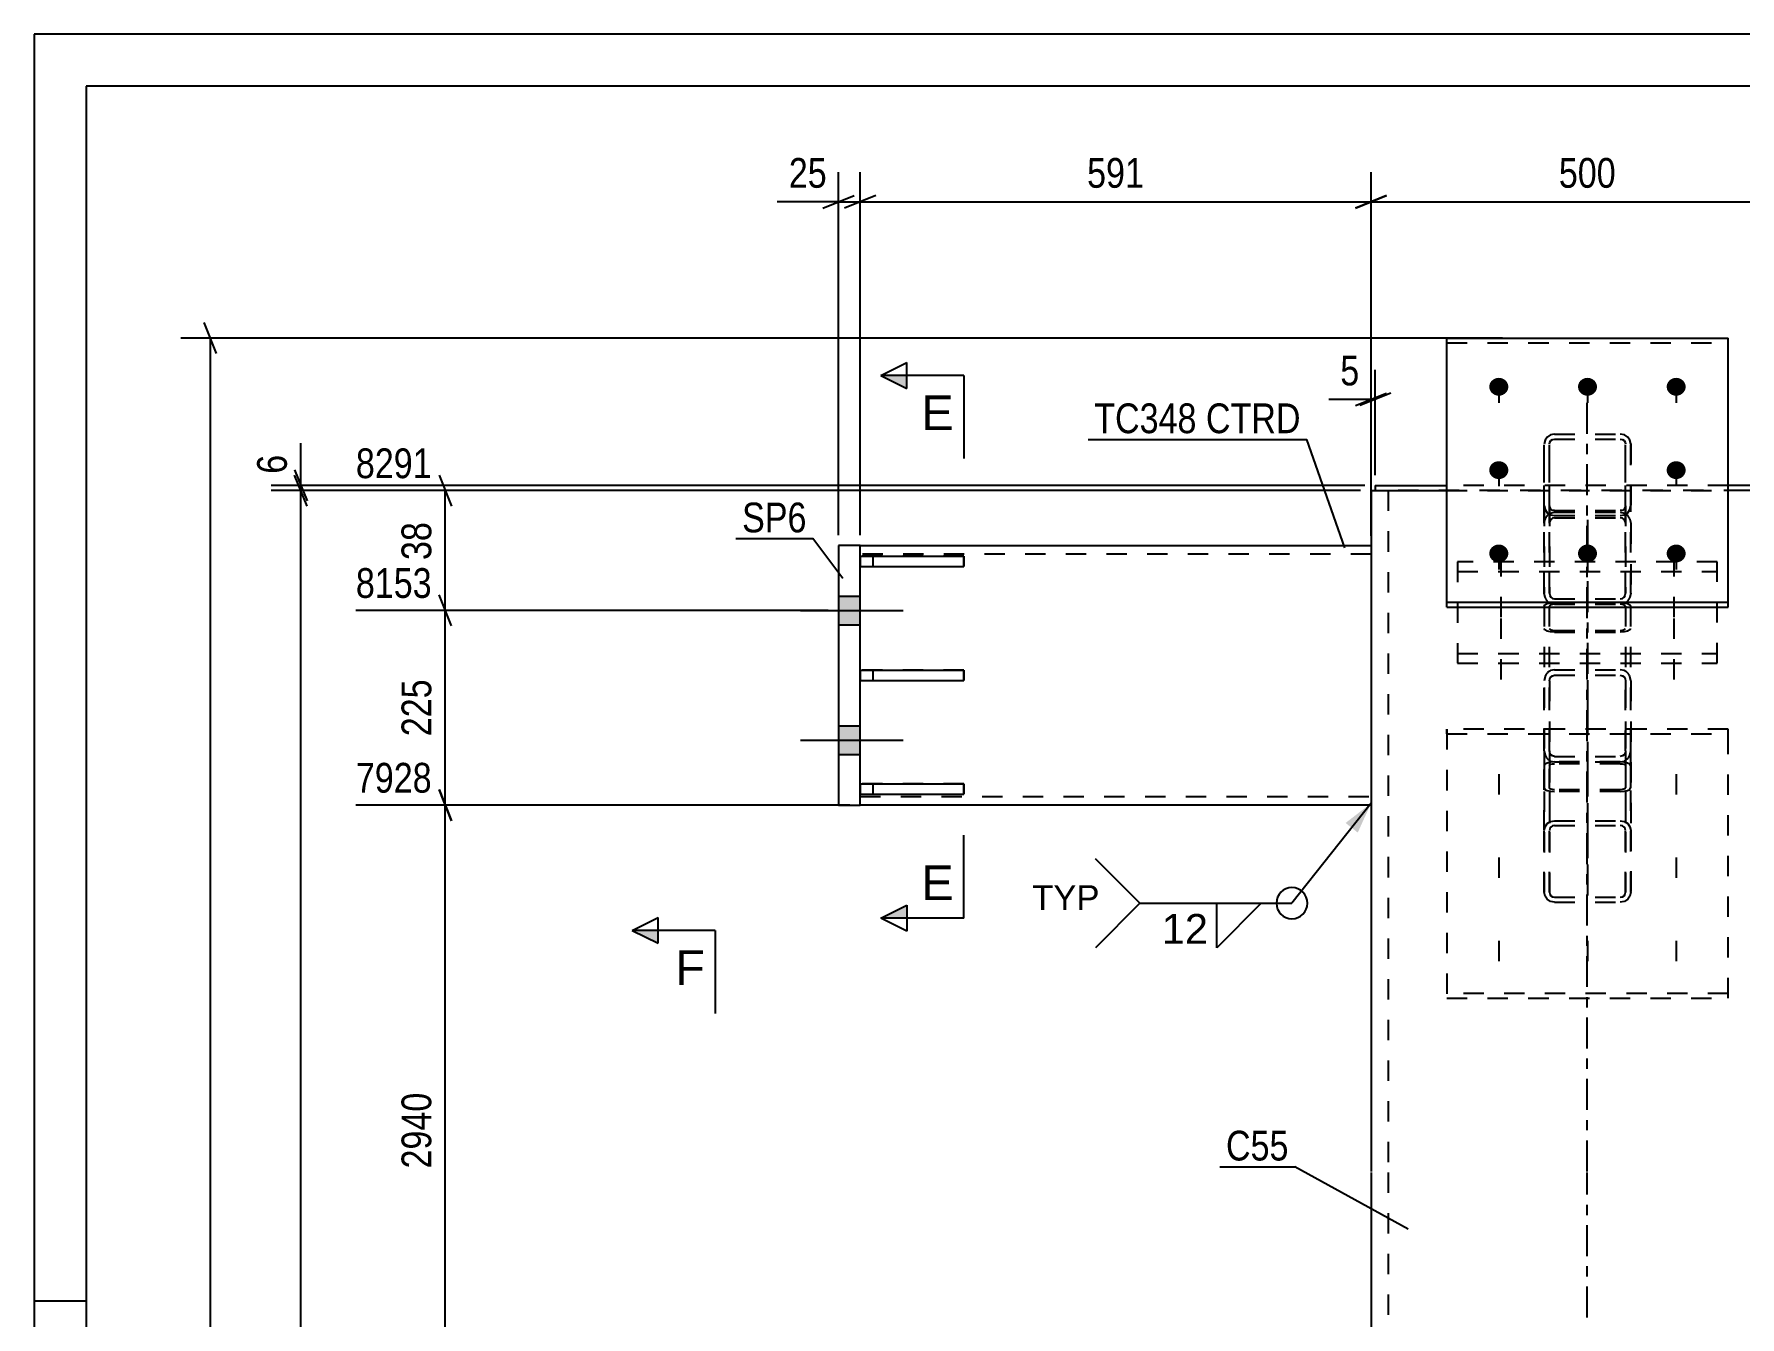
# Model space of a CAD drawing. Header units: millimetres. Extents: x -150 to 444, y -739 to 230.
# Drawn here: x -149.6 to 14.7, y 106.3 to 229.8 of the extents above; entities that cross this region are included whole.
import ezdxf

# ---------------------------------------------------------------- set-up
doc = ezdxf.new("R2010")
doc.units = ezdxf.units.MM
doc.linetypes.add('DXK_LINE_DOT2', pattern=[3.9198, 1.9599, -1.9599])
doc.linetypes.add('DXK_LINE_DOT3', pattern=[5.9187, 2.979, -0.9799, 0.9799, -0.9799])
doc.styles.add('Arial', font='ARIAL.TTF', dxfattribs={"height": 0.2})
doc.styles.add('Arial Narrow', font='ARIALN.TTF', dxfattribs={"height": 0.2})

# ---------------------------------------------------------------- blocks, each defined once
blk = doc.blocks.new('Unknown-284930291-1134')
at = {"color": 5, "linetype": 'Continuous'}
for p, q in [((444.4, 229.79), (-149.6, 229.79)), ((-149.6, 229.79), (-149.6, -190.21)), ((439.4, 224.79), (-144.6, 224.79)), ((-144.6, 224.79), (-144.6, -185.21)), ((-144.6, 107.79), (-149.6, 107.79))]:
    blk.add_line(p, q, dxfattribs=at)
blk = doc.blocks.new('Part-284930291-2793 - 2659')
at = {"color": 2, "linetype": 'Continuous'}
for p, q in [((-70.04, 179.52), (-60.04, 179.52)), ((-70.04, 179.52), (-70.04, 178.52)), ((-60.04, 179.52), (-60.04, 178.52)), ((-70.04, 178.52), (-60.04, 178.52))]:
    blk.add_line(p, q, dxfattribs=at)
at = {"color": 7, "linetype": 'DXK_LINE_DOT2'}
blk.add_line((-68.79, 178.52), (-68.79, 179.52), dxfattribs=at)
blk = doc.blocks.new('Part-284930291-2738 - 2659')
at = {"color": 7, "linetype": 'DXK_LINE_DOT2'}
for p, q in [((-4.07, 190.69), (-4.15, 190.33)), ((-3.86, 190.99), (-4.07, 190.69)), ((-3.53, 191.2), (-3.86, 190.99)), ((-3.61, 190.51), (-3.5, 190.66)), ((-3.15, 191.27), (-3.53, 191.2)), ((-3.5, 190.66), (-3.34, 190.76)), ((-3.34, 190.76), (-3.15, 190.8)), ((-3.15, 191.27), (3.18, 191.27)), ((-3.15, 190.8), (3.18, 190.8)), ((3.57, 191.2), (3.18, 191.27)), ((3.18, 190.8), (3.38, 190.76)), ((3.38, 190.76), (3.54, 190.66)), ((3.54, 190.66), (3.65, 190.51)), ((3.89, 190.99), (3.57, 191.2)), ((4.11, 190.69), (3.89, 190.99)), ((4.18, 190.33), (4.11, 190.69)), ((-4.15, 184.38), (-4.15, 190.33)), ((-4.15, 182.69), (-4.15, 190.33)), ((-3.65, 190.33), (-3.61, 190.51)), ((-3.65, 184.38), (-3.65, 190.33)), ((-3.65, 182.69), (-3.65, 190.33)), ((3.65, 190.51), (3.68, 190.33)), ((3.68, 184.38), (3.68, 190.33)), ((3.68, 182.69), (3.68, 190.33)), ((4.18, 184.38), (4.18, 190.33)), ((4.18, 190.33), (4.18, 182.69)), ((-4.15, 184.38), (-4.15, 175.95)), ((-4.15, 184.38), (-4.07, 184.02)), ((-4.07, 184.02), (-3.86, 183.71)), ((-3.65, 184.38), (-3.65, 175.95)), ((-3.61, 184.2), (-3.65, 184.38)), ((-3.5, 184.05), (-3.61, 184.2)), ((-3.34, 183.94), (-3.5, 184.05)), ((3.54, 184.05), (3.38, 183.94)), ((3.65, 184.2), (3.54, 184.05)), ((3.68, 184.38), (3.65, 184.2)), ((3.68, 184.38), (3.68, 175.95)), ((3.89, 183.71), (4.11, 184.02)), ((4.11, 184.02), (4.18, 184.38)), ((4.18, 175.95), (4.18, 184.38)), ((-4.15, 182.69), (-4.07, 183.1)), ((-4.15, 175.95), (-4.15, 182.69)), ((-3.86, 183.71), (-3.53, 183.51)), ((-3.61, 182.89), (-3.65, 182.69)), ((-3.65, 175.95), (-3.65, 182.69)), ((-3.5, 183.07), (-3.61, 182.89)), ((-3.53, 183.67), (-3.15, 183.76)), ((-3.53, 183.51), (-3.15, 183.44)), ((-3.34, 183.18), (-3.5, 183.07)), ((-3.15, 183.91), (-3.34, 183.94)), ((-3.15, 183.22), (-3.34, 183.18)), ((-3.15, 183.91), (3.18, 183.91)), ((-3.15, 183.76), (3.18, 183.76)), ((-3.15, 183.44), (3.18, 183.44)), ((-3.15, 183.22), (3.18, 183.22)), ((3.38, 183.94), (3.18, 183.91)), ((3.18, 183.76), (3.57, 183.67)), ((3.18, 183.44), (3.57, 183.51)), ((3.38, 183.18), (3.18, 183.22)), ((3.54, 183.07), (3.38, 183.18)), ((3.65, 182.89), (3.54, 183.07)), ((3.57, 183.51), (3.89, 183.71)), ((3.68, 182.69), (3.65, 182.89)), ((3.68, 175.95), (3.68, 182.69)), ((4.11, 183.1), (4.18, 182.69)), ((4.18, 182.69), (4.18, 175.95)), ((-4.07, 175.54), (-4.15, 175.95)), ((-3.65, 175.95), (-3.61, 175.75)), ((3.65, 175.75), (3.68, 175.95)), ((4.18, 175.95), (4.11, 175.54)), ((-3.61, 175.75), (-3.5, 175.58)), ((-3.15, 174.89), (-3.53, 174.97)), ((-3.5, 175.58), (-3.34, 175.46)), ((-3.34, 175.46), (-3.15, 175.42)), ((-3.15, 175.42), (3.18, 175.42)), ((-3.15, 174.89), (3.18, 174.89)), ((3.18, 175.42), (3.38, 175.46)), ((3.57, 174.97), (3.18, 174.89)), ((3.38, 175.46), (3.54, 175.58)), ((3.54, 175.58), (3.65, 175.75))]:
    blk.add_line(p, q, dxfattribs=at)
for centre, start, end in [((-3.11, 182.73), 114.3199, 159.2417), ((3.14, 182.73), 20.7583, 65.68), ((-3.11, 175.91), 200.7583, 245.68), ((3.14, 175.91), 294.3199, 339.2417)]:
    blk.add_arc(centre, 1.03, start, end, dxfattribs=at)
blk = doc.blocks.new('Bolt-284930291-2674 - 2659')
at = {"linetype": 'Continuous'}
for points in [[(-8.52, 194.97), (-8.71, 194.99), (-8.9, 195.05), (-9.06, 195.14), (-9.21, 195.26), (-9.32, 195.41), (-9.4, 195.57), (-9.44, 195.75), (-9.44, 195.93), (-9.4, 196.1), (-9.32, 196.27), (-9.21, 196.41), (-9.06, 196.53), (-8.9, 196.62), (-8.71, 196.68), (-8.52, 196.7), (-8.33, 196.68), (-8.15, 196.62), (-7.99, 196.53), (-7.84, 196.41), (-7.73, 196.27), (-7.65, 196.1), (-7.61, 195.93), (-7.61, 195.75), (-7.65, 195.57), (-7.73, 195.41), (-7.84, 195.26), (-7.99, 195.14), (-8.15, 195.05), (-8.33, 194.99)], [(0.02, 194.97), (-0.17, 194.99), (-0.36, 195.05), (-0.52, 195.14), (-0.66, 195.26), (-0.78, 195.41), (-0.85, 195.57), (-0.89, 195.75), (-0.89, 195.93), (-0.85, 196.1), (-0.78, 196.27), (-0.66, 196.41), (-0.52, 196.53), (-0.36, 196.62), (-0.17, 196.68), (0.02, 196.7), (0.21, 196.68), (0.39, 196.62), (0.56, 196.53), (0.7, 196.41), (0.81, 196.27), (0.89, 196.1), (0.93, 195.93), (0.93, 195.75), (0.89, 195.57), (0.81, 195.41), (0.7, 195.26), (0.56, 195.14), (0.39, 195.05), (0.21, 194.99)], [(8.56, 194.97), (8.37, 194.99), (8.19, 195.05), (8.02, 195.14), (7.88, 195.26), (7.77, 195.41), (7.69, 195.57), (7.65, 195.75), (7.65, 195.93), (7.69, 196.1), (7.77, 196.27), (7.88, 196.41), (8.02, 196.53), (8.19, 196.62), (8.37, 196.68), (8.56, 196.7), (8.75, 196.68), (8.93, 196.62), (9.1, 196.53), (9.24, 196.41), (9.35, 196.27), (9.43, 196.1), (9.47, 195.93), (9.47, 195.75), (9.43, 195.57), (9.35, 195.41), (9.24, 195.26), (9.1, 195.14), (8.93, 195.05), (8.75, 194.99)], [(-8.52, 186.95), (-8.71, 186.97), (-8.9, 187.02), (-9.06, 187.11), (-9.21, 187.23), (-9.32, 187.38), (-9.4, 187.54), (-9.44, 187.72), (-9.44, 187.9), (-9.4, 188.08), (-9.32, 188.24), (-9.21, 188.39), (-9.06, 188.51), (-8.9, 188.6), (-8.71, 188.65), (-8.52, 188.67), (-8.33, 188.65), (-8.15, 188.6), (-7.99, 188.51), (-7.84, 188.39), (-7.73, 188.24), (-7.65, 188.08), (-7.61, 187.9), (-7.61, 187.72), (-7.65, 187.54), (-7.73, 187.38), (-7.84, 187.23), (-7.99, 187.11), (-8.15, 187.02), (-8.33, 186.97)], [(8.56, 186.95), (8.37, 186.97), (8.19, 187.02), (8.02, 187.11), (7.88, 187.23), (7.77, 187.38), (7.69, 187.54), (7.65, 187.72), (7.65, 187.9), (7.69, 188.08), (7.77, 188.24), (7.88, 188.39), (8.02, 188.51), (8.19, 188.6), (8.37, 188.65), (8.56, 188.67), (8.75, 188.65), (8.93, 188.6), (9.1, 188.51), (9.24, 188.39), (9.35, 188.24), (9.43, 188.08), (9.47, 187.9), (9.47, 187.72), (9.43, 187.54), (9.35, 187.38), (9.24, 187.23), (9.1, 187.11), (8.93, 187.02), (8.75, 186.97)], [(-8.52, 178.92), (-8.71, 178.94), (-8.9, 179), (-9.06, 179.09), (-9.21, 179.21), (-9.32, 179.35), (-9.4, 179.52), (-9.44, 179.69), (-9.44, 179.87), (-9.4, 180.05), (-9.32, 180.21), (-9.21, 180.36), (-9.06, 180.48), (-8.9, 180.57), (-8.71, 180.63), (-8.52, 180.64), (-8.33, 180.63), (-8.15, 180.57), (-7.99, 180.48), (-7.84, 180.36), (-7.73, 180.21), (-7.65, 180.05), (-7.61, 179.87), (-7.61, 179.69), (-7.65, 179.52), (-7.73, 179.35), (-7.84, 179.21), (-7.99, 179.09), (-8.15, 179), (-8.33, 178.94)], [(0.02, 178.92), (-0.17, 178.94), (-0.36, 179), (-0.52, 179.09), (-0.66, 179.21), (-0.78, 179.35), (-0.85, 179.52), (-0.89, 179.69), (-0.89, 179.87), (-0.85, 180.05), (-0.78, 180.21), (-0.66, 180.36), (-0.52, 180.48), (-0.36, 180.57), (-0.17, 180.63), (0.02, 180.64), (0.21, 180.63), (0.39, 180.57), (0.56, 180.48), (0.7, 180.36), (0.81, 180.21), (0.89, 180.05), (0.93, 179.87), (0.93, 179.69), (0.89, 179.52), (0.81, 179.35), (0.7, 179.21), (0.56, 179.09), (0.39, 179), (0.21, 178.94)], [(8.56, 178.92), (8.37, 178.94), (8.19, 179), (8.02, 179.09), (7.88, 179.21), (7.77, 179.35), (7.69, 179.52), (7.65, 179.69), (7.65, 179.87), (7.69, 180.05), (7.77, 180.21), (7.88, 180.36), (8.02, 180.48), (8.19, 180.57), (8.37, 180.63), (8.56, 180.64), (8.75, 180.63), (8.93, 180.57), (9.1, 180.48), (9.24, 180.36), (9.35, 180.21), (9.43, 180.05), (9.47, 179.87), (9.47, 179.69), (9.43, 179.52), (9.35, 179.35), (9.24, 179.21), (9.1, 179.09), (8.93, 179), (8.75, 178.94)]]:
    blk.add_hatch(color=1, dxfattribs=at).paths.add_polyline_path(points)
at = {"color": 1, "linetype": 'Continuous'}
for p, q in [((-8.52, 196.66), (-8.52, 194.3)), ((0.02, 196.66), (0.02, 194.3)), ((8.56, 196.66), (8.56, 194.3)), ((-8.52, 188.64), (-8.52, 186.27)), ((8.56, 188.64), (8.56, 186.27)), ((-8.52, 180.61), (-8.52, 178.24)), ((0.02, 180.61), (0.02, 178.24)), ((8.56, 180.61), (8.56, 178.24))]:
    blk.add_line(p, q, dxfattribs=at)
blk = doc.blocks.new('Part-284930291-2675 - 2659')
at = {"color": 2, "linetype": 'Continuous'}
for p, q in [((-13.52, 175.08), (-13.52, 200.53)), ((-13.52, 200.53), (13.56, 200.53)), ((13.56, 175.08), (13.56, 200.53)), ((-13.52, 174.63), (-13.52, 175.08)), ((13.56, 175.08), (-13.52, 175.08)), ((-13.52, 174.63), (13.56, 174.63)), ((13.56, 174.63), (13.56, 175.08))]:
    blk.add_line(p, q, dxfattribs=at)
at = {"color": 7, "linetype": 'DXK_LINE_DOT2'}
for p, q in [((-13.52, 200.08), (-13.52, 200.53)), ((13.56, 200.08), (13.56, 200.53)), ((-13.52, 200.08), (13.56, 200.08))]:
    blk.add_line(p, q, dxfattribs=at)
blk = doc.blocks.new('Part-284930291-2805 - 2659')
at = {"color": 2, "linetype": 'Continuous'}
for p, q in [((-20.42, 186.34), (-13.52, 186.34)), ((-20.42, 186.34), (-20.42, 185.84)), ((-20.42, 185.84), (-19.02, 185.84)), ((20.42, 186.34), (13.56, 186.34)), ((20.42, 185.84), (19.02, 185.84)), ((20.42, 186.34), (20.42, 185.84))]:
    blk.add_line(p, q, dxfattribs=at)
at = {"color": 7, "linetype": 'DXK_LINE_DOT2'}
for p, q in [((19.02, 185.84), (-19.02, 185.84)), ((13.56, 186.34), (-13.52, 186.34))]:
    blk.add_line(p, q, dxfattribs=at)
blk = doc.blocks.new('Part-284930291-2806 - 2659')
at = {"color": 2, "linetype": 'Continuous'}
for p, q in [((-70.04, 180.56), (-20.83, 180.56)), ((-20.83, 155.56), (-70.04, 155.56))]:
    blk.add_line(p, q, dxfattribs=at)
at = {"color": 7, "linetype": 'DXK_LINE_DOT2'}
for p, q in [((-70.04, 155.56), (-70.04, 180.56)), ((-20.83, 179.72), (-70.04, 179.72)), ((-20.83, 180.56), (-20.83, 155.56)), ((-20.83, 180.56), (-20.83, 180.56)), ((-20.83, 180.56), (-20.83, 180.56)), ((-70.04, 156.39), (-20.83, 156.39))]:
    blk.add_line(p, q, dxfattribs=at)
blk = doc.blocks.new('Part-284930291-2808 - 2659')
at = {"color": 7, "linetype": 'DXK_LINE_DOT2'}
for p, q in [((-13.52, 162.41), (-13.52, 162.86)), ((-13.52, 162.86), (-13.52, 136.96)), ((13.56, 162.86), (-13.52, 162.86)), ((13.56, 162.41), (13.56, 162.86)), ((13.56, 136.96), (13.56, 162.86)), ((-13.52, 162.41), (13.56, 162.41)), ((13.56, 137.41), (-13.52, 137.41)), ((-13.52, 136.96), (13.56, 136.96))]:
    blk.add_line(p, q, dxfattribs=at)
blk = doc.blocks.new('Part-284930291-2810 - 2659')
at = {"color": 2, "linetype": 'Continuous'}
for p, q in [((-70.04, 168.56), (-60.04, 168.56)), ((-70.04, 168.56), (-70.04, 167.56)), ((-60.04, 168.56), (-60.04, 167.56)), ((-70.04, 167.56), (-60.04, 167.56))]:
    blk.add_line(p, q, dxfattribs=at)
at = {"color": 7, "linetype": 'DXK_LINE_DOT2'}
blk.add_line((-68.79, 167.56), (-68.79, 168.56), dxfattribs=at)
blk = doc.blocks.new('Part-284930291-2682 - 2659')
at = {"color": 7, "linetype": 'DXK_LINE_DOT2'}
for p, q in [((-4.07, 167.93), (-4.15, 167.53)), ((-3.65, 167.53), (-3.61, 167.73)), ((-3.61, 167.73), (-3.5, 167.9)), ((-3.15, 168.59), (-3.53, 168.51)), ((-3.5, 167.9), (-3.34, 168.02)), ((-3.34, 168.02), (-3.15, 168.06)), ((-3.15, 168.59), (3.18, 168.59)), ((-3.15, 168.06), (3.18, 168.06)), ((3.57, 168.51), (3.18, 168.59)), ((3.18, 168.06), (3.38, 168.02)), ((3.38, 168.02), (3.54, 167.9)), ((3.54, 167.9), (3.65, 167.73)), ((3.65, 167.73), (3.68, 167.53)), ((4.18, 167.53), (4.11, 167.93)), ((-4.15, 160.79), (-4.15, 167.53)), ((-4.15, 153.11), (-4.15, 167.53)), ((-3.65, 160.79), (-3.65, 167.53)), ((-3.65, 167.53), (-3.65, 153.11)), ((3.68, 160.79), (3.68, 167.53)), ((3.68, 167.53), (3.68, 153.11)), ((4.18, 160.79), (4.18, 167.53)), ((4.18, 167.53), (4.18, 153.11)), ((-4.15, 160.79), (-4.15, 147.16)), ((-4.15, 160.79), (-4.07, 160.38)), ((-3.65, 160.79), (-3.65, 147.16)), ((-3.61, 160.58), (-3.65, 160.79)), ((-3.5, 160.41), (-3.61, 160.58)), ((-3.53, 159.8), (-3.15, 159.72)), ((-3.34, 160.29), (-3.5, 160.41)), ((-3.15, 160.25), (-3.34, 160.29)), ((-3.15, 160.25), (3.18, 160.25)), ((-3.15, 159.72), (3.18, 159.72)), ((3.38, 160.29), (3.18, 160.25)), ((3.18, 159.72), (3.57, 159.8)), ((3.54, 160.41), (3.38, 160.29)), ((3.65, 160.58), (3.54, 160.41)), ((3.68, 160.79), (3.65, 160.58)), ((3.68, 160.79), (3.68, 147.16)), ((4.11, 160.38), (4.18, 160.79)), ((4.18, 147.16), (4.18, 160.79)), ((-4.15, 153.11), (-4.07, 153.47)), ((-4.15, 147.16), (-4.15, 153.11)), ((-4.07, 153.47), (-3.86, 153.78)), ((-3.86, 153.78), (-3.53, 153.98)), ((-3.61, 153.29), (-3.65, 153.11)), ((-3.65, 147.16), (-3.65, 153.11)), ((-3.5, 153.45), (-3.61, 153.29)), ((-3.53, 153.98), (-3.15, 154.05)), ((-3.34, 153.55), (-3.5, 153.45)), ((-3.15, 153.58), (-3.34, 153.55)), ((-3.15, 154.05), (3.18, 154.05)), ((-3.15, 153.58), (3.18, 153.58)), ((3.18, 154.05), (3.57, 153.98)), ((3.38, 153.55), (3.18, 153.58)), ((3.54, 153.45), (3.38, 153.55)), ((3.65, 153.29), (3.54, 153.45)), ((3.57, 153.98), (3.89, 153.78)), ((3.68, 153.11), (3.65, 153.29)), ((3.68, 147.16), (3.68, 153.11)), ((3.89, 153.78), (4.11, 153.47)), ((4.11, 153.47), (4.18, 153.11)), ((4.18, 153.11), (4.18, 147.16)), ((-4.07, 146.8), (-4.15, 147.16)), ((-3.86, 146.5), (-4.07, 146.8)), ((-3.53, 146.29), (-3.86, 146.5)), ((-3.65, 147.16), (-3.61, 146.98)), ((-3.61, 146.98), (-3.5, 146.83)), ((-3.15, 146.22), (-3.53, 146.29)), ((-3.5, 146.83), (-3.34, 146.73)), ((-3.34, 146.73), (-3.15, 146.69)), ((-3.15, 146.69), (3.18, 146.69)), ((3.18, 146.69), (3.38, 146.73)), ((3.57, 146.29), (3.18, 146.22)), ((3.38, 146.73), (3.54, 146.83)), ((3.54, 146.83), (3.65, 146.98)), ((3.89, 146.5), (3.57, 146.29)), ((3.65, 146.98), (3.68, 147.16)), ((4.11, 146.8), (3.89, 146.5)), ((4.18, 147.16), (4.11, 146.8)), ((-3.15, 146.22), (3.18, 146.22))]:
    blk.add_line(p, q, dxfattribs=at)
at = {"color": 7, "linetype": 'DXK_LINE_DOT3'}
blk.add_line((0.02, 167.58), (0.02, 146.72), dxfattribs=at)
at = {"color": 7, "linetype": 'DXK_LINE_DOT2'}
for centre, start, end in [((-3.11, 167.57), 114.32, 159.2417), ((3.14, 167.57), 20.7583, 65.68), ((-3.11, 160.75), 200.7583, 245.68), ((3.14, 160.75), 294.32, 339.2417)]:
    blk.add_arc(centre, 1.03, start, end, dxfattribs=at)
blk = doc.blocks.new('Part-284930291-2781 - 2659')
at = {"color": 2, "linetype": 'Continuous'}
for p, q in [((-70.04, 180.56), (-72.13, 180.56)), ((-72.13, 180.56), (-72.13, 155.56)), ((-70.04, 155.56), (-70.04, 180.56)), ((-72.13, 155.56), (-70.04, 155.56))]:
    blk.add_line(p, q, dxfattribs=at)
blk = doc.blocks.new('Part-284930291-2811 - 2659')
at = {"color": 2, "linetype": 'Continuous'}
for p, q in [((-70.04, 157.6), (-60.04, 157.6)), ((-70.04, 157.6), (-70.04, 156.6)), ((-70.04, 156.6), (-60.04, 156.6)), ((-60.04, 157.6), (-60.04, 156.6))]:
    blk.add_line(p, q, dxfattribs=at)
at = {"color": 7, "linetype": 'DXK_LINE_DOT2'}
blk.add_line((-68.79, 156.6), (-68.79, 157.6), dxfattribs=at)
blk = doc.blocks.new('Bolt-284930291-2829 - 2659')
at = {"color": 1, "linetype": 'DXK_LINE_DOT2'}
for p, q in [((-8.52, 158.54), (-8.52, 156.17)), ((0.02, 158.54), (0.02, 156.17)), ((8.56, 158.54), (8.56, 156.17)), ((-8.52, 150.51), (-8.52, 148.14)), ((8.56, 150.51), (8.56, 148.14)), ((-8.52, 142.48), (-8.52, 140.12)), ((0.02, 142.48), (0.02, 140.12)), ((8.56, 142.48), (8.56, 140.12))]:
    blk.add_line(p, q, dxfattribs=at)
blk = doc.blocks.new('Bolt-284930291-2832 - 2659')
at = {"linetype": 'Continuous'}
for points in [[(-72.13, 175.68), (-72.13, 172.93), (-70.04, 172.93), (-70.04, 175.68)], [(-72.13, 175.68), (-72.13, 172.93), (-70.04, 172.93), (-70.04, 175.68)], [(-72.13, 163.18), (-72.13, 160.43), (-70.04, 160.43), (-70.04, 163.18)], [(-72.13, 163.18), (-72.13, 160.43), (-70.04, 160.43), (-70.04, 163.18)]]:
    blk.add_hatch(color=1, dxfattribs=at).paths.add_polyline_path(points)
at = {"color": 1, "linetype": 'Continuous'}
for p, q in [((-75.79, 174.31), (-65.88, 174.31)), ((-75.79, 174.31), (-65.88, 174.31)), ((-72.13, 175.68), (-70.04, 175.68)), ((-72.13, 175.68), (-70.04, 175.68)), ((-72.13, 172.93), (-70.04, 172.93)), ((-72.13, 172.93), (-70.04, 172.93)), ((-72.13, 163.18), (-70.04, 163.18)), ((-72.13, 163.18), (-70.04, 163.18)), ((-75.79, 161.81), (-65.88, 161.81)), ((-75.79, 161.81), (-65.88, 161.81)), ((-72.13, 160.43), (-70.04, 160.43)), ((-72.13, 160.43), (-70.04, 160.43))]:
    blk.add_line(p, q, dxfattribs=at)
blk = doc.blocks.new('Part-284930291-2838 - 2659')
at = {"linetype": 'Continuous'}
blk.add_hatch(color=2, dxfattribs=at).paths.add_polyline_path([(0, 29.17), (-0.8, 30.57), (0.8, 30.57)])
at = {"color": 7, "linetype": 'DXK_LINE_DOT3'}
for p, q in [((0, 120.29), (0, 195.84)), ((0, 29.27), (0, 120.19)), ((0, -10), (0, 29.17))]:
    blk.add_line(p, q, dxfattribs=at)
at = {"color": 2, "linetype": 'Continuous'}
for p, q in [((-20.83, 185.84), (-20.83, 120.29)), ((-20.83, 185.84), (-20.42, 185.84)), ((-19.02, 185.84), (-17.5, 185.84)), ((-17.5, 185.84), (-13.52, 185.84)), ((19.02, 185.84), (13.56, 185.84)), ((20.83, 185.84), (20.42, 185.84)), ((20.83, 185.84), (20.83, 120.29)), ((-20.83, 120.19), (-20.83, 29.27)), ((20.83, 120.19), (20.83, 29.27)), ((0, 29.17), (-0.8, 30.57)), ((-0.8, 30.57), (0.8, 30.57)), ((0.8, 30.57), (0, 29.17)), ((-20.83, 29.17), (-20.83, 12.5)), ((20.83, 29.17), (20.83, 12.5)), ((-20.83, 1.67), (-20.83, 0)), ((20.83, 0), (20.83, 1.67))]:
    blk.add_line(p, q, dxfattribs=at)
at = {"color": 7, "linetype": 'DXK_LINE_DOT2'}
for p, q in [((-20.83, 185.84), (-19.02, 185.84)), ((-20.42, 185.84), (-19.86, 185.84)), ((-19.17, 185.84), (-19.17, 120.29)), ((-13.52, 185.84), (13.56, 185.84)), ((20.42, 185.84), (17.5, 185.84)), ((19.17, 185.84), (19.17, 120.29)), ((-19.17, 120.19), (-19.17, 29.27)), ((19.17, 120.19), (19.17, 29.27)), ((-19.17, 29.17), (-19.17, 0)), ((19.17, 29.17), (19.17, 0)), ((-20.83, 12.5), (-20.83, 1.67)), ((20.83, 12.5), (20.83, 1.67)), ((20.83, 0), (-20.83, 0))]:
    blk.add_line(p, q, dxfattribs=at)
at = {"color": 2, "linetype": 'Continuous'}
blk.add_circle((0, 30.07), 1, dxfattribs=at)
blk = doc.blocks.new('Part-284930291-2848 - 2659')
at = {"color": 7, "linetype": 'DXK_LINE_DOT3'}
blk.add_line((0.01, 183.03), (0.01, 148.89), dxfattribs=at)
at = {"color": 7, "linetype": 'DXK_LINE_DOT2'}
for p, q in [((-4.16, 174.72), (-4.08, 174.85)), ((-4.16, 174.72), (-4.16, 157.21)), ((-4.08, 174.85), (-3.87, 174.96)), ((-3.87, 174.96), (-3.54, 175.04)), ((-3.62, 174.79), (-3.66, 174.72)), ((-3.66, 174.72), (-3.66, 157.21)), ((-3.51, 174.84), (-3.62, 174.79)), ((-3.54, 175.04), (-3.16, 175.06)), ((-3.35, 174.88), (-3.51, 174.84)), ((-3.16, 174.89), (-3.35, 174.88)), ((-3.16, 175.06), (3.17, 175.06)), ((-3.16, 174.89), (3.17, 174.89)), ((3.17, 175.06), (3.56, 175.04)), ((3.36, 174.88), (3.17, 174.89)), ((3.53, 174.84), (3.36, 174.88)), ((3.63, 174.79), (3.53, 174.84)), ((3.56, 175.04), (3.88, 174.96)), ((3.67, 174.72), (3.63, 174.79)), ((3.67, 174.72), (3.67, 157.21)), ((3.88, 174.96), (4.1, 174.85)), ((4.1, 174.85), (4.17, 174.72)), ((4.17, 174.72), (4.17, 157.21)), ((-4.08, 172.42), (-4.16, 172.55)), ((-3.66, 172.55), (-3.62, 172.49)), ((3.63, 172.49), (3.67, 172.55)), ((4.17, 172.55), (4.1, 172.42)), ((-3.87, 172.31), (-4.08, 172.42)), ((-3.54, 172.24), (-3.87, 172.31)), ((-3.62, 172.49), (-3.51, 172.43)), ((-3.16, 172.21), (-3.54, 172.24)), ((-3.51, 172.43), (-3.35, 172.4)), ((-3.35, 172.4), (-3.16, 172.38)), ((-3.16, 172.38), (3.17, 172.38)), ((-3.16, 172.21), (3.17, 172.21)), ((3.17, 172.38), (3.36, 172.4)), ((3.56, 172.24), (3.17, 172.21)), ((3.36, 172.4), (3.53, 172.43)), ((3.53, 172.43), (3.63, 172.49)), ((3.88, 172.31), (3.56, 172.24)), ((4.1, 172.42), (3.88, 172.31)), ((-4.08, 159.5), (-4.16, 159.37)), ((-3.87, 159.61), (-4.08, 159.5)), ((-3.54, 159.69), (-3.87, 159.61)), ((-3.66, 159.37), (-3.62, 159.44)), ((-3.62, 159.44), (-3.51, 159.49)), ((-3.16, 159.71), (-3.54, 159.69)), ((-3.51, 159.49), (-3.35, 159.53)), ((-3.35, 159.53), (-3.16, 159.54)), ((3.17, 159.71), (-3.16, 159.71)), ((3.17, 159.54), (-3.16, 159.54)), ((3.56, 159.69), (3.17, 159.71)), ((3.17, 159.54), (3.36, 159.53)), ((3.36, 159.53), (3.53, 159.49)), ((3.53, 159.49), (3.63, 159.44)), ((3.88, 159.61), (3.56, 159.69)), ((3.63, 159.44), (3.67, 159.37)), ((4.1, 159.5), (3.88, 159.61)), ((4.17, 159.37), (4.1, 159.5)), ((-4.16, 157.21), (-4.08, 157.07)), ((-4.08, 157.07), (-3.87, 156.96)), ((-3.87, 156.96), (-3.54, 156.89)), ((-3.62, 157.14), (-3.66, 157.21)), ((-3.51, 157.08), (-3.62, 157.14)), ((-3.54, 156.89), (-3.16, 156.86)), ((-3.35, 157.05), (-3.51, 157.08)), ((-3.16, 157.03), (-3.35, 157.05)), ((3.17, 157.03), (-3.16, 157.03)), ((3.17, 156.86), (-3.16, 156.86)), ((3.36, 157.05), (3.17, 157.03)), ((3.17, 156.86), (3.56, 156.89)), ((3.53, 157.08), (3.36, 157.05)), ((3.63, 157.14), (3.53, 157.08)), ((3.56, 156.89), (3.88, 156.96)), ((3.67, 157.21), (3.63, 157.14)), ((3.88, 156.96), (4.1, 157.07)), ((4.1, 157.07), (4.17, 157.21))]:
    blk.add_line(p, q, dxfattribs=at)
blk = doc.blocks.new('Part-284930291-2849 - 2659')
at = {"color": 7, "linetype": 'DXK_LINE_DOT2'}
for p, q in [((12.51, 178.99), (-12.49, 178.99)), ((-12.49, 178.99), (-12.49, 169.22)), ((-12.49, 178.05), (12.51, 178.05)), ((12.51, 169.22), (12.51, 178.99)), ((-12.49, 170.16), (12.51, 170.16)), ((-12.49, 169.22), (12.51, 169.22))]:
    blk.add_line(p, q, dxfattribs=at)
blk = doc.blocks.new('Bolt-284930291-2850 - 2659')
at = {"color": 1, "linetype": 'DXK_LINE_DOT2'}
for p, q in [((8.34, 179.52), (8.34, 173.42)), ((8.34, 173.54), (8.34, 167.43))]:
    blk.add_line(p, q, dxfattribs=at)
blk = doc.blocks.new('Bolt-284930291-2851 - 2659')
at = {"color": 1, "linetype": 'DXK_LINE_DOT2'}
for p, q in [((-8.33, 179.52), (-8.33, 173.42)), ((-8.33, 173.54), (-8.33, 167.43))]:
    blk.add_line(p, q, dxfattribs=at)
blk = doc.blocks.new('Part-284930291-11009 - 2659')
at = {"color": 7, "linetype": 'DXK_LINE_DOT2'}
for p, q in [((-60.04, 168.56), (-70.04, 168.56)), ((-70.04, 168.56), (-70.04, 167.56)), ((-68.79, 167.56), (-68.79, 168.56)), ((-60.04, 167.56), (-60.04, 168.56)), ((-70.04, 167.56), (-60.04, 167.56))]:
    blk.add_line(p, q, dxfattribs=at)
blk = doc.blocks.new('Part-284930291-11010 - 2659')
at = {"color": 7, "linetype": 'DXK_LINE_DOT2'}
for p, q in [((-60.04, 179.52), (-70.04, 179.52)), ((-70.04, 179.52), (-70.04, 178.52)), ((-68.79, 178.52), (-68.79, 179.52)), ((-60.04, 178.52), (-60.04, 179.52)), ((-70.04, 178.52), (-60.04, 178.52))]:
    blk.add_line(p, q, dxfattribs=at)
blk = doc.blocks.new('Part-284930291-11011 - 2659')
at = {"color": 7, "linetype": 'DXK_LINE_DOT2'}
for p, q in [((-60.04, 157.6), (-70.04, 157.6)), ((-70.04, 157.6), (-70.04, 156.6)), ((-70.04, 156.6), (-60.04, 156.6)), ((-68.79, 156.6), (-68.79, 157.6)), ((-60.04, 156.6), (-60.04, 157.6))]:
    blk.add_line(p, q, dxfattribs=at)
blk = doc.blocks.new('StraightDimension-284930291-6149 - 2659')
at = {"color": 7, "linetype": 'Continuous'}
for p, q in [((-72.13, 181.56), (-72.13, 216.5)), ((-70.04, 181.56), (-70.04, 216.5)), ((-73.63, 213.05), (-70.63, 214.25)), ((-72.13, 213.65), (-70.04, 213.65)), ((-68.54, 214.25), (-71.54, 213.05))]:
    blk.add_line(p, q, dxfattribs=at)
at = {"color": 0}
blk.add_wipeout([(-72.65, 214.4), (-72.65, 218.6), (-77.51, 218.6), (-77.51, 214.4)], dxfattribs=at)
at = {"color": 7, "linetype": 'Continuous'}
blk.add_line((-72.13, 213.65), (-78.03, 213.65), dxfattribs=at)
blk.add_line((-72.13, 213.65), (-78.03, 213.65), dxfattribs=at)
at = {"color": 3, "style": 'Arial Narrow'}
blk.add_text('25', height=2.863, dxfattribs=at).set_placement((-76.91, 215))
blk = doc.blocks.new('StraightDimension-284930291-6681 - 2659')
at = {"color": 7, "linetype": 'Continuous'}
for p, q in [((-110.6, 187.34), (-109.4, 184.34)), ((-21.83, 185.84), (-118.61, 185.84)), ((-110, 174.31), (-110, 185.84)), ((-109.4, 172.81), (-110.6, 175.81)), ((-73.13, 174.31), (-118.61, 174.31))]:
    blk.add_line(p, q, dxfattribs=at)
at = {"color": 0, "linetype": 'Continuous'}
blk.add_wipeout([(-110.7, 186.44), (-110.7, 190.64), (-119.21, 190.64), (-119.21, 186.44)], dxfattribs=at)
at = {"color": 0}
blk.add_wipeout([(-110.75, 183.42), (-114.95, 183.42), (-114.95, 176.73), (-110.75, 176.73)], dxfattribs=at)
at = {"color": 3, "linetype": 'Continuous', "style": 'Arial Narrow'}
blk.add_text('8291', height=2.863, dxfattribs=at).set_placement((-118.61, 187.04))
at = {"color": 3, "style": 'Arial Narrow'}
blk.add_text('138', height=2.863, rotation=90.0002, dxfattribs=at).set_placement((-111.35, 177.33))
blk = doc.blocks.new('StraightDimension-284930291-2855 - 2659')
at = {"color": 7, "linetype": 'Continuous'}
for p, q in [((-124.51, 187.84), (-123.31, 184.84)), ((-123.31, 184.34), (-124.51, 187.34)), ((-21.42, 186.34), (-126.76, 186.34)), ((-21.83, 185.84), (-126.76, 185.84)), ((-123.91, 185.84), (-123.91, 186.34))]:
    blk.add_line(p, q, dxfattribs=at)
at = {"color": 0}
blk.add_wipeout([(-124.66, 189.89), (-128.86, 189.89), (-128.86, 186.86), (-124.66, 186.86)], dxfattribs=at)
at = {"color": 7, "linetype": 'Continuous'}
blk.add_line((-123.91, 186.34), (-123.91, 190.42), dxfattribs=at)
blk.add_line((-123.91, 186.34), (-123.91, 190.42), dxfattribs=at)
at = {"color": 3, "style": 'Arial Narrow'}
blk.add_text('6', height=2.86, rotation=90.0002, dxfattribs=at).set_placement((-125.26, 187.46))
blk = doc.blocks.new('StraightDimension-284930291-2865 - 2659')
at = {"color": 7, "linetype": 'Continuous'}
for p, q in [((-123.31, 184.34), (-124.51, 187.34)), ((-21.83, 185.84), (-126.76, 185.84)), ((-123.91, 0), (-123.91, 185.84)), ((-124.51, 1.5), (-123.31, -1.5)), ((-34.33, 0), (-126.76, 0))]:
    blk.add_line(p, q, dxfattribs=at)
at = {"color": 0}
blk.add_wipeout([(-124.66, 97.18), (-128.86, 97.18), (-128.86, 88.66), (-124.66, 88.66)], dxfattribs=at)
at = {"color": 3, "style": 'Arial Narrow'}
blk.add_text('8291', height=2.863, rotation=90.0002, dxfattribs=at).set_placement((-125.26, 89.26))
blk = doc.blocks.new('StraightDimension-284930291-2884 - 2659')
at = {"color": 7, "linetype": 'Continuous'}
for p, q in [((-8.17, 200.53), (-135.47, 200.53)), ((-132.02, 199.03), (-133.22, 202.03)), ((-132.62, -2.08), (-132.62, 200.53)), ((-133.22, -0.58), (-132.02, -3.58)), ((-34.33, -2.08), (-135.47, -2.08))]:
    blk.add_line(p, q, dxfattribs=at)
at = {"color": 0}
blk.add_wipeout([(-133.37, 103.48), (-137.57, 103.48), (-137.57, 94.97), (-133.37, 94.97)], dxfattribs=at)
at = {"color": 3, "style": 'Arial Narrow'}
blk.add_text('8492', height=2.863, rotation=90.0002, dxfattribs=at).set_placement((-133.97, 95.57))
blk = doc.blocks.new('StraightDimension-284930291-3075 - 2659')
at = {"color": 7, "linetype": 'Continuous'}
for p, q in [((-20.83, 186.84), (-20.83, 197.47)), ((-20.42, 187.34), (-20.42, 197.47)), ((-22.33, 194.02), (-19.33, 195.22)), ((-18.92, 195.22), (-21.92, 194.02)), ((-20.83, 194.62), (-20.42, 194.62))]:
    blk.add_line(p, q, dxfattribs=at)
at = {"color": 0}
blk.add_wipeout([(-21.36, 195.37), (-21.36, 199.57), (-24.39, 199.57), (-24.39, 195.37)], dxfattribs=at)
at = {"color": 7, "linetype": 'Continuous'}
blk.add_line((-20.83, 194.62), (-24.91, 194.62), dxfattribs=at)
blk.add_line((-20.83, 194.62), (-24.91, 194.62), dxfattribs=at)
at = {"color": 3, "style": 'Arial Narrow'}
blk.add_text('5', height=2.86, dxfattribs=at).set_placement((-23.79, 195.97))
blk = doc.blocks.new('StraightDimension-284930291-6147 - 2659')
at = {"color": 7, "linetype": 'Continuous'}
for p, q in [((-20.83, 181.5), (-20.83, 216.5)), ((20.83, 181.5), (20.83, 216.5)), ((-19.33, 214.25), (-22.33, 213.05)), ((-20.83, 213.65), (20.83, 213.65)), ((19.33, 213.05), (22.33, 214.25))]:
    blk.add_line(p, q, dxfattribs=at)
at = {"color": 0}
blk.add_wipeout([(3.34, 214.4), (3.34, 218.6), (-3.34, 218.6), (-3.34, 214.4)], dxfattribs=at)
at = {"color": 3, "style": 'Arial Narrow'}
blk.add_text('500', height=2.863, dxfattribs=at).set_placement((-2.74, 215))
blk = doc.blocks.new('StraightDimension-284930291-6148 - 2659')
at = {"color": 7, "linetype": 'Continuous'}
for p, q in [((-70.04, 181.56), (-70.04, 216.5)), ((-20.83, 181.5), (-20.83, 216.5)), ((-68.54, 214.25), (-71.54, 213.05)), ((-70.04, 213.65), (-20.83, 213.65)), ((-22.33, 213.05), (-19.33, 214.25))]:
    blk.add_line(p, q, dxfattribs=at)
at = {"color": 0}
blk.add_wipeout([(-42.1, 214.4), (-42.1, 218.6), (-48.78, 218.6), (-48.78, 214.4)], dxfattribs=at)
at = {"color": 3, "style": 'Arial Narrow'}
blk.add_text('591', height=2.863, dxfattribs=at).set_placement((-48.18, 215))
blk = doc.blocks.new('StraightDimension-284930291-6682 - 2659')
at = {"color": 7, "linetype": 'Continuous'}
for p, q in [((-109.4, 172.81), (-110.6, 175.81)), ((-73.13, 174.31), (-118.61, 174.31)), ((-110, 155.56), (-110, 174.31)), ((-110.6, 157.06), (-109.4, 154.06)), ((-71.04, 155.56), (-118.61, 155.56))]:
    blk.add_line(p, q, dxfattribs=at)
at = {"color": 0, "linetype": 'Continuous'}
blk.add_wipeout([(-110.7, 174.91), (-110.7, 179.11), (-119.21, 179.11), (-119.21, 174.91)], dxfattribs=at)
at = {"color": 0}
blk.add_wipeout([(-110.75, 168.27), (-114.95, 168.27), (-114.95, 161.59), (-110.75, 161.59)], dxfattribs=at)
at = {"color": 3, "linetype": 'Continuous', "style": 'Arial Narrow'}
blk.add_text('8153', height=2.863, dxfattribs=at).set_placement((-118.61, 175.51))
at = {"color": 3, "style": 'Arial Narrow'}
blk.add_text('225', height=2.863, rotation=90.0002, dxfattribs=at).set_placement((-111.35, 162.19))
blk = doc.blocks.new('StraightDimension-284930291-6683 - 2659')
at = {"color": 7, "linetype": 'Continuous'}
for p, q in [((-109.4, 154.06), (-110.6, 157.06)), ((-71.04, 155.56), (-118.61, 155.56)), ((-110, 92.9), (-110, 155.56)), ((-110.6, 94.4), (-109.4, 91.4)), ((-97.08, 92.9), (-118.61, 92.9))]:
    blk.add_line(p, q, dxfattribs=at)
at = {"color": 0, "linetype": 'Continuous'}
blk.add_wipeout([(-110.7, 156.16), (-110.7, 160.36), (-119.21, 160.36), (-119.21, 156.16)], dxfattribs=at)
at = {"color": 0}
blk.add_wipeout([(-110.75, 128.48), (-114.95, 128.48), (-114.95, 119.97), (-110.75, 119.97)], dxfattribs=at)
at = {"color": 3, "linetype": 'Continuous', "style": 'Arial Narrow'}
blk.add_text('7928', height=2.863, dxfattribs=at).set_placement((-118.61, 156.76))
at = {"color": 3, "style": 'Arial Narrow'}
blk.add_text('2940', height=2.863, rotation=90.0002, dxfattribs=at).set_placement((-111.35, 120.57))
blk = doc.blocks.new('Mark-284930291-2777 - 2659')
at = {"color": 0}
blk.add_wipeout([(-75.2, 181.82), (-75.2, 184.82), (-81.41, 184.82), (-81.41, 181.82)], dxfattribs=at)
blk.add_wipeout([(-75.2, 181.82), (-75.2, 184.82), (-81.41, 184.82), (-81.41, 181.82)], dxfattribs=at)
at = {"color": 30, "linetype": 'Continuous'}
for p in [(-82.01, 181.22), (-71.71, 177.38)]:
    blk.add_line(p, (-74.6, 181.22), dxfattribs=at)
at = {"color": 3, "style": 'Arial Narrow'}
blk.add_text('SP6', height=2.863, dxfattribs=at).set_placement((-81.41, 181.82))
blk = doc.blocks.new('Mark-284930291-2834 - 2659')
at = {"color": 0}
blk.add_wipeout([(-28.77, 121.34), (-28.77, 124.34), (-34.8, 124.34), (-34.8, 121.34)], dxfattribs=at)
blk.add_wipeout([(-28.77, 121.34), (-28.77, 124.34), (-34.8, 124.34), (-34.8, 121.34)], dxfattribs=at)
at = {"color": 30, "linetype": 'Continuous'}
for p in [(-35.4, 120.74), (-17.26, 114.73)]:
    blk.add_line(p, (-28.17, 120.74), dxfattribs=at)
at = {"color": 3, "style": 'Arial Narrow'}
blk.add_text('C55', height=2.863, dxfattribs=at).set_placement((-34.8, 121.34))
blk = doc.blocks.new('WeldMark-284930291-3219 - 2659')
at = {"linetype": 'Continuous'}
blk.add_hatch(color=30, dxfattribs=at).paths.add_polyline_path([(-23.28, 153.84), (-20.83, 155.73), (-22.11, 152.91)])
at = {"color": 30, "linetype": 'Continuous'}
blk.add_line((-20.83, 155.73), (-28.45, 146.11), dxfattribs=at)
at = {"color": 3, "linetype": 'Continuous'}
for q in [(-47.38, 150.4), (-47.38, 141.83)]:
    blk.add_line((-43.09, 146.11), q, dxfattribs=at)
for start, end in [(90, 270), (270, 90)]:
    blk.add_arc((-28.45, 146.11), 1.5, start, end, dxfattribs=at)
at = {"color": 0}
blk.add_wipeout([(-36.35, 142.01), (-36.35, 145.41), (-41.19, 145.41), (-41.19, 142.01)], dxfattribs=at)
at = {"color": 30, "linetype": 'Continuous'}
blk.add_line((-43.09, 146.11), (-28.45, 146.11), dxfattribs=at)
at = {"color": 3, "linetype": 'Continuous'}
for p, q in [((-35.69, 146.11), (-31.4, 146.11)), ((-31.4, 146.11), (-35.69, 141.83)), ((-35.69, 141.83), (-35.69, 146.11))]:
    blk.add_line(p, q, dxfattribs=at)
at = {"color": 3, "style": 'Arial'}
blk.add_text('12', height=2.865, dxfattribs=at).set_placement((-40.99, 142.21))
at = {"color": 0, "linetype": 'Continuous'}
blk.add_wipeout([(-46.99, 145.46), (-46.99, 147.96), (-53.47, 147.96), (-53.47, 145.46)], dxfattribs=at)
blk.add_wipeout([(-46.99, 145.46), (-46.99, 147.96), (-53.47, 147.96), (-53.47, 145.46)], dxfattribs=at)
at = {"color": 3, "linetype": 'Continuous', "style": 'Arial'}
blk.add_text('TYP', height=2.388, dxfattribs=at).set_placement((-53.47, 145.46))
blk = doc.blocks.new('Mark-284930291-6369 - 2659')
at = {"color": 0}
for points in [[(-37.63, 191.37), (-37.63, 194.37), (-47.49, 194.37), (-47.49, 191.37)], [(-27.6, 191.37), (-27.6, 194.37), (-36.73, 194.37), (-36.73, 191.37)]]:
    blk.add_wipeout(points, dxfattribs=at)
for points in [[(-37.63, 191.37), (-37.63, 194.37), (-47.49, 194.37), (-47.49, 191.37)], [(-27.6, 191.37), (-27.6, 194.37), (-36.73, 194.37), (-36.73, 191.37)]]:
    blk.add_wipeout(points, dxfattribs=at)
at = {"color": 30, "linetype": 'Continuous'}
for p in [(-48.09, 190.77), (-23.34, 180.32)]:
    blk.add_line(p, (-27, 190.77), dxfattribs=at)
at = {"color": 3, "style": 'Arial Narrow'}
for s, p in [('TC348', (-47.49, 191.37)), ('CTRD', (-36.73, 191.37))]:
    blk.add_text(s, height=2.863, dxfattribs=at).set_placement(p)
blk = doc.blocks.new('SectionMark-284930291-6860 - 2659')
at = {"linetype": 'Continuous'}
for points in [[(-65.54, 196.92), (-65.54, 195.67), (-68.04, 196.92)], [(-65.54, 145.91), (-65.54, 144.66), (-68.04, 144.66)]]:
    blk.add_hatch(color=6, dxfattribs=at).paths.add_polyline_path(points)
at = {"color": 6, "linetype": 'Continuous'}
for p, q in [((-68.04, 196.92), (-65.54, 198.17)), ((-65.54, 195.67), (-65.54, 198.17)), ((-60.04, 196.92), (-68.04, 196.92)), ((-68.04, 196.92), (-65.54, 195.67)), ((-60.04, 196.92), (-60.04, 188.92)), ((-60.04, 144.66), (-60.04, 152.66)), ((-68.04, 144.66), (-65.54, 145.91)), ((-60.04, 144.66), (-68.04, 144.66)), ((-65.54, 143.41), (-68.04, 144.66)), ((-65.54, 145.91), (-65.54, 143.41))]:
    blk.add_line(p, q, dxfattribs=at)
at = {"color": 0, "linetype": 'Continuous'}
for points in [[(-61.04, 191.67), (-61.04, 195.17), (-64.15, 195.17), (-64.15, 191.67)], [(-61.04, 146.41), (-61.04, 149.91), (-64.15, 149.91), (-64.15, 146.41)]]:
    blk.add_wipeout(points, dxfattribs=at)
at = {"color": 3, "linetype": 'Continuous', "style": 'Arial'}
for p in [(-64.15, 191.67), (-64.15, 146.41)]:
    blk.add_text('E', height=3.34, dxfattribs=at).set_placement(p)
blk = doc.blocks.new('SectionMark-284930291-7136 - 2659')
at = {"linetype": 'Continuous'}
for points in [[(-89.5, 143.5), (-89.5, 142.25), (-92, 143.5)], [(-89.5, 26.87), (-89.5, 25.62), (-92, 25.62)]]:
    blk.add_hatch(color=6, dxfattribs=at).paths.add_polyline_path(points)
at = {"color": 6, "linetype": 'Continuous'}
for p, q in [((-92, 143.5), (-89.5, 144.75)), ((-89.5, 142.25), (-89.5, 144.75)), ((-84, 143.5), (-92, 143.5)), ((-92, 143.5), (-89.5, 142.25)), ((-84, 143.5), (-84, 135.5)), ((-84, 25.62), (-84, 33.62)), ((-92, 25.62), (-89.5, 26.87)), ((-89.5, 26.87), (-89.5, 24.37)), ((-84, 25.62), (-92, 25.62)), ((-89.5, 24.37), (-92, 25.62))]:
    blk.add_line(p, q, dxfattribs=at)
at = {"color": 0, "linetype": 'Continuous'}
for points in [[(-85, 138.25), (-85, 141.75), (-87.85, 141.75), (-87.85, 138.25)], [(-85, 27.37), (-85, 30.87), (-87.85, 30.87), (-87.85, 27.37)]]:
    blk.add_wipeout(points, dxfattribs=at)
at = {"color": 3, "linetype": 'Continuous', "style": 'Arial'}
for p in [(-87.85, 138.25), (-87.85, 27.37)]:
    blk.add_text('F', height=3.34, dxfattribs=at).set_placement(p)

msp = doc.modelspace()

# ---------------------------------------------------------------- block references
for name in ['Unknown-284930291-1134', 'Part-284930291-2675 - 2659', 'Part-284930291-2838 - 2659', 'Bolt-284930291-2674 - 2659', 'Part-284930291-2738 - 2659', 'Part-284930291-2805 - 2659', 'Part-284930291-2848 - 2659', 'Part-284930291-2781 - 2659', 'Part-284930291-2806 - 2659', 'Part-284930291-2793 - 2659', 'Part-284930291-11010 - 2659', 'Bolt-284930291-2851 - 2659', 'Bolt-284930291-2850 - 2659', 'Part-284930291-2849 - 2659', 'Bolt-284930291-2832 - 2659', 'Part-284930291-2810 - 2659', 'Part-284930291-11009 - 2659', 'Part-284930291-2682 - 2659', 'Part-284930291-2808 - 2659', 'Bolt-284930291-2829 - 2659', 'Part-284930291-2811 - 2659', 'Part-284930291-11011 - 2659']:
    msp.add_blockref(name, (0, 0))

# ---------------------------------------------------------------- next in the draw order: block references
msp.add_blockref('StraightDimension-284930291-6149 - 2659', (0, 0))

# ---------------------------------------------------------------- next in the draw order: block references
msp.add_blockref('StraightDimension-284930291-6681 - 2659', (0, 0))

# ---------------------------------------------------------------- next in the draw order: block references
msp.add_blockref('StraightDimension-284930291-2855 - 2659', (0, 0))

# ---------------------------------------------------------------- next in the draw order: block references
msp.add_blockref('StraightDimension-284930291-2865 - 2659', (0, 0))

# ---------------------------------------------------------------- next in the draw order: block references
msp.add_blockref('StraightDimension-284930291-2884 - 2659', (0, 0))

# ---------------------------------------------------------------- next in the draw order: block references
for name in ['StraightDimension-284930291-3075 - 2659', 'StraightDimension-284930291-6682 - 2659', 'WeldMark-284930291-3219 - 2659', 'Mark-284930291-2834 - 2659']:
    msp.add_blockref(name, (0, 0))

# ---------------------------------------------------------------- next in the draw order: block references
for name in ['StraightDimension-284930291-6147 - 2659', 'StraightDimension-284930291-6683 - 2659']:
    msp.add_blockref(name, (0, 0))

# ---------------------------------------------------------------- next in the draw order: block references
for name in ['StraightDimension-284930291-6148 - 2659', 'SectionMark-284930291-7136 - 2659']:
    msp.add_blockref(name, (0, 0))

# ---------------------------------------------------------------- next in the draw order: block references
for name in ['SectionMark-284930291-6860 - 2659', 'Mark-284930291-6369 - 2659', 'Mark-284930291-2777 - 2659']:
    msp.add_blockref(name, (0, 0))

doc.saveas('drawing.dxf')
